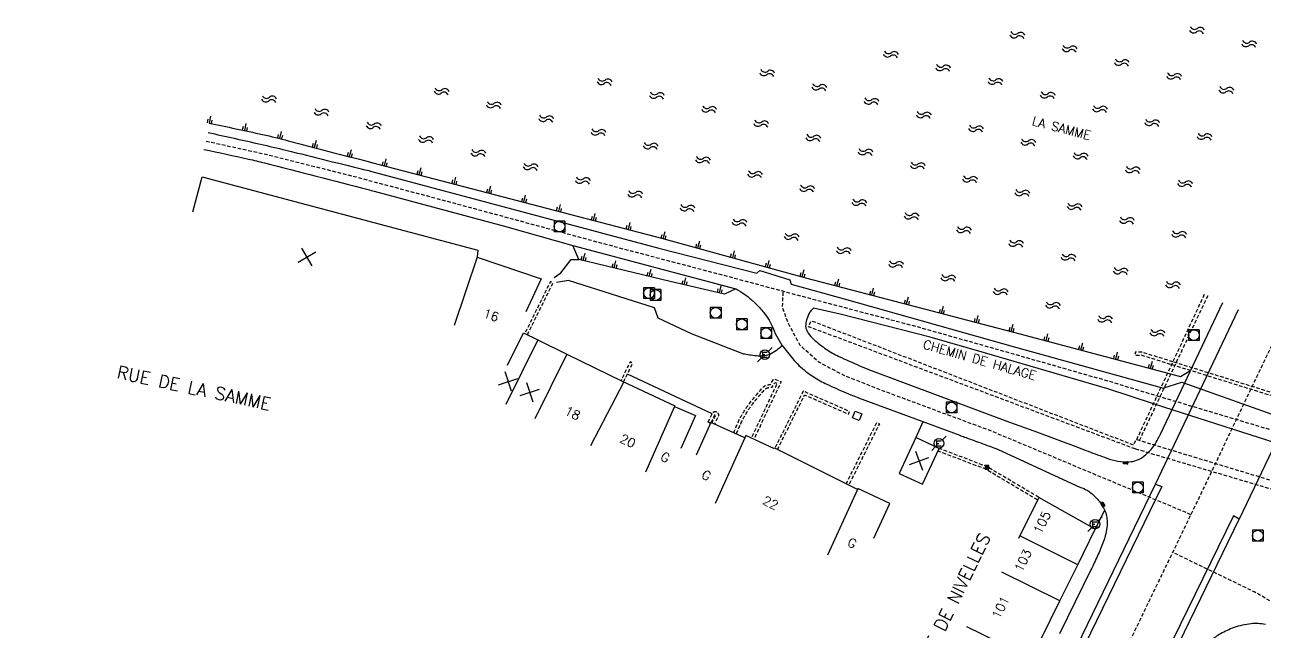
# Model space of a CAD drawing. Header units: millimetres. Extents: x 143000 to 144000, y 139000 to 140000.
# Drawn here: x 143628.2 to 143800.2, y 139306.7 to 139390.8 of the extents above; entities that cross this region are included whole.
import ezdxf
from ezdxf.enums import TextEntityAlignment as Align

# ---------------------------------------------------------------- set-up
doc = ezdxf.new("R2010")
doc.units = ezdxf.units.MM
doc.linetypes.add('DASHED', pattern=[0.75, 0.5, -0.25])
doc.layers.get('0').update_dxf_attribs({"linetype": 'CONTINUOUS'})
for name, color, linetype in [('W0001', 6, 'DASHED'), ('W0008', 7, 'CONTINUOUS'), ('W0100', 7, 'CONTINUOUS'), ('W0112', 1, 'DASHED'), ('W0211', 2, 'CONTINUOUS'), ('W0322', 7, 'CONTINUOUS'), ('W0330', 7, 'CONTINUOUS'), ('W0400', 7, 'CONTINUOUS'), ('W0420', 7, 'CONTINUOUS'), ('W0471', 7, 'CONTINUOUS'), ('W0500', 5, 'DASHED'), ('W0989', 7, 'CONTINUOUS'), ('W0991', 7, 'CONTINUOUS'), ('W1102', 7, 'CONTINUOUS')]:
    doc.layers.add(name, color=color, linetype=linetype)
doc.styles.get("Standard").update_dxf_attribs({"font": 'romans.shx', "width": 0.85})

# ---------------------------------------------------------------- blocks, each defined once
blk = doc.blocks.new('t991o')
at = {"color": 0, "linetype": 'Continuous'}
for p, q in [((-1, 1), (1, -1)), ((-1, -1), (1, 1))]:
    blk.add_line(p, q, dxfattribs=at)
blk = doc.blocks.new('t500o')
at = {"color": 0, "linetype": 'Continuous'}
for centre, start, end in [((-0.5, 0.625), 216.8699, 323.1301), ((0.5, -0.125), 36.8699, 143.1301), ((0.5, -0.625), 36.8699, 143.1301), ((-0.5, 0.125), 216.8699, 323.1301)]:
    blk.add_arc(centre, 0.625, start, end, dxfattribs=at)
blk = doc.blocks.new('T420')
for p, q in [((0.75, 0.75), (-0.75, 0.75)), ((-0.75, 0.75), (-0.75, -0.75)), ((0.75, 0.75), (0.75, -0.75)), ((0.75, -0.75), (-0.75, -0.75))]:
    blk.add_line(p, q)
blk.add_ellipse((0, 0), major_axis=(-0.53, 0.53), ratio=1, start_param=3.926991, end_param=10.210176)
blk = doc.blocks.new('T471')
for p, q in [((-0.333334, 0.333334), (-0.333334, -0.333334)), ((-0.333334, 0.333334), (0.333334, 0.333334)), ((-0.333334, 0), (0, 0)), ((0.500001, 0.500001), (1.000002, 1.000002)), ((-0.500001, -0.500001), (-1.000002, -1.000002)), ((-0.333334, -0.333334), (0.333334, -0.333334))]:
    blk.add_line(p, q)
blk.add_ellipse((0, 0), major_axis=(0.471405, 0.471405), ratio=1, start_param=5.4977871438, end_param=11.780972451)
blk = doc.blocks.new('t330o')
at = {"color": 0, "linetype": 'Continuous'}
for p, q in [((0.25, -0.25), (-0.25, 0.25)), ((-0.25, -0.25), (0.25, 0.25)), ((-0.25, 0.25), (-0.25, -0.25)), ((0.25, 0.25), (-0.25, 0.25)), ((0.25, -0.25), (0.25, 0.25)), ((-0.25, -0.25), (0.25, -0.25)), ((-0.25, -0.25), (-0.25, -0.25))]:
    blk.add_line(p, q, dxfattribs=at)
blk = doc.blocks.new('t112o')
at = {"color": 0, "linetype": 'Continuous'}
for p, q in [((-0.5, 0.5), (0.5, 0.5)), ((-0.5, -0.5), (-0.5, 0.5)), ((0.5, 0.5), (0.5, -0.5)), ((0.5, -0.5), (-0.5, -0.5))]:
    blk.add_line(p, q, dxfattribs=at)
blk = doc.blocks.new('T400')
for p, q in [((-0.15, 0.3), (0.15, 0.3)), ((-0.15, -0.25), (-0.15, 0.3)), ((-0.15, 0.15), (0.15, 0.15)), ((-0.15, 0), (0.15, 0)), ((0.15, 0.3), (0.15, -0.25)), ((-0.15, -0.15), (0.15, -0.15)), ((-0.15, -0.25), (-0.15, -0.3)), ((-0.15, -0.3), (0.15, -0.3)), ((0.15, -0.3), (0.15, -0.25))]:
    blk.add_line(p, q)
blk = doc.blocks.new('t211o')
at = {"color": 0, "linetype": 'Continuous'}
for p, q in [((-0.29, 0.5), (-0.29, 0)), ((0, 1), (0, 0)), ((0.29, 0.5), (0.29, 0))]:
    blk.add_line(p, q, dxfattribs=at)

msp = doc.modelspace()

# ---------------------------------------------------------------- linework, layer by layer
at = {"layer": 'W0001', "flags": 128}
for points in [[(143653.34, 139374.68), (143661.87, 139372.79), (143674.17, 139369.69), (143687.01, 139366.28), (143709.18, 139360.28), (143727.16, 139355.55), (143737.95, 139352.66), (143751.83, 139349), (143765.43, 139345.16), (143778.74, 139341.36), (143785.35, 139339.35)], [(143790.05, 139322.87), (143762.27, 139334.48), (143750.38, 139338.89), (143745.66, 139340.65), (143741.72, 139342.25), (143738.39, 139344.02), (143735.82, 139346.32), (143734.14, 139349.44), (143733.36, 139351.62), (143733.45, 139353.87)], [(143705.14, 139144.12), (143734.29, 139207.66), (143790.96, 139324.75), (143802.12, 139348.08), (143803.87, 139351.68)], [(143785.35, 139339.35), (143786.14, 139339.12), (143807.27, 139332.82), (143807.53, 139332.75)], [(143836.33, 139290.02), (143833.7, 139292.51), (143829.91, 139295.36), (143824.3, 139298.99), (143817.78, 139302.44), (143813.38, 139304.25), (143805.11, 139308.63), (143803, 139309.78), (143798.84, 139312.16), (143787.52, 139317.64)]]:
    msp.add_lwpolyline(points, dxfattribs=at)
at = {"layer": 'W0008', "flags": 128}
for points in [[(143653.04, 139373.52, -0.00295), (143659.23, 139372.18, -0.00817), (143661.45, 139371.65, -0.000166), (143675.83, 139367.95, -0.002783), (143676.69, 139367.72), (143694.75, 139362.85), (143704.23, 139360.19), (143726.87, 139354.16, -0.074923), (143727.22, 139354.01, -0.019583), (143728.39, 139353.21, -0.034216), (143729.52, 139352.24, -0.027463), (143730.77, 139350.88, -0.078188), (143732.05, 139348.7, 0.065925), (143733.5, 139346.08, 0.019775), (143734.96, 139344.26, 0.033742), (143735.92, 139343.3, 0.034783), (143737.68, 139341.96, 0.037295), (143739.49, 139340.96, 0.007256), (143742.2, 139339.76, 0.011708), (143743.91, 139339.08), (143757.95, 139333.88, 0.002955), (143758.63, 139333.63, -0.00123), (143760.27, 139333.03, -0.003566), (143762.68, 139332.14, -0.016319), (143763.2, 139331.93), (143774.72, 139326.66, -0.036817), (143775.63, 139326.26, -0.058009), (143776.15, 139325.9, -0.021451), (143776.98, 139325.11, -0.034066), (143777.44, 139324.56, -0.048131), (143778.04, 139323.54, -0.062426), (143778.33, 139322.67, -0.038429), (143778.42, 139321.87, -0.042027), (143778.38, 139321.13, -0.026423), (143778.16, 139319.94, -0.035212), (143777.88, 139319.07, -0.010252), (143777.08, 139317.17, -0.009927), (143776.17, 139315.23), (143771.78, 139306.34)], [(143653.64, 139375.85, -0.002324), (143660.89, 139374.24, -0.004769), (143664.42, 139373.41, -0.000098), (143675.92, 139370.57, -0.004684), (143676.16, 139370.51), (143716.19, 139359.82), (143729.78, 139356.36), (143730.21, 139356.71), (143734.37, 139355.42), (143734.55, 139354.83), (143741.93, 139352.78), (143765.71, 139346.1), (143785.89, 139340.5)], [(143733.33, 139346.33, -0.085468), (143731.59, 139345.1, -0.129868), (143730.2, 139344.84, -0.020442), (143728.29, 139345.07, -0.054825), (143727.6, 139345.26), (143720.73, 139347.96), (143716.09, 139350.13), (143715.57, 139351.55)], [(143784.83, 139338.24), (143778.5, 139340.31), (143761.4, 139345.32), (143753.83, 139347.5), (143741.37, 139350.69), (143737.67, 139351.52, 0.049063), (143737.2, 139351, 0.060039), (143736.91, 139350.49, 0.057242), (143736.59, 139349.4, 0.10202), (143736.61, 139348.75, 0.089257), (143736.93, 139348.04, 0.060267), (143737.68, 139347.18, 0.034916), (143739.43, 139345.81, 0.039252), (143741.16, 139344.82, 0.006465), (143744.06, 139343.51, 0.013792), (143745.45, 139342.95), (143764.88, 139335.68), (143768.23, 139334.49), (143774.44, 139332.17, 0.000282), (143775.79, 139331.66, 0.000147), (143778.37, 139330.7, 0.048896), (143779.91, 139330.29, 0.050354), (143781.46, 139330.2, 0.080749), (143782.5, 139330.41, 0.074479), (143783.5, 139330.97, 0.04032), (143784.53, 139331.92, 0.062399), (143785.07, 139332.66, 0.003127), (143785.61, 139333.66, 0.008287), (143785.8, 139334.04), (143794.47, 139352.29)], [(143806.89, 139331.41), (143806.85, 139331.34, -0.044994), (143805.47, 139331.64), (143786.27, 139337.77), (143784.83, 139338.24)], [(143731.41, 139221.23, 0.000005), (143728.84, 139215.66, 0.000544)], [(143800.37, 139307.64, 0.073969), (143798.38, 139307.74, 0.060707), (143796.03, 139307.21, 0.044115), (143794.13, 139306.34, 0.056385), (143792.81, 139305.38, 0.033077), (143791.17, 139303.66, 0.061755), (143790.48, 139302.59), (143785.59, 139292.43), (143775.91, 139272.53), (143769.93, 139260.15), (143769.61, 139260.25), (143765.54, 139251.96), (143762.64, 139245.92), (143763.21, 139245.6), (143761.29, 139241.16), (143760.54, 139241.5), (143755.97, 139232.31), (143745, 139210.12), (143732.69, 139184.48), (143726.78, 139172.32), (143718.08, 139154.54), (143712.64, 139143.2), (143710.53, 139140.82)]]:
    msp.add_lwpolyline(points, format="xyb", dxfattribs=at)
for points in [[(143715.57, 139351.55), (143703.66, 139355.36), (143701.99, 139355.07)], [(143785.11, 139327.11), (143796.66, 139351.31)], [(143807.58, 139344.85), (143796.76, 139322.25)], [(143723.59, 139336.84), (143711.83, 139342.37)], [(143785.89, 139340.5), (143786.12, 139340.43), (143788.78, 139341.24), (143807.67, 139334.56), (143807.38, 139333.89), (143807.98, 139333.7)], [(143752.84, 139335.76), (143751.87, 139333.56)], [(143707.76, 139166.45), (143716.38, 139184.19), (143717.62, 139186.9), (143726.89, 139206.78), (143734.37, 139222.36), (143748.87, 139252.44), (143757.62, 139270.63), (143763.7, 139283.13), (143772.04, 139300.11), (143785.11, 139327.11), (143785.99, 139326.78), (143772.84, 139299.71), (143764.57, 139282.77), (143758.46, 139270.29), (143749.7, 139252.07), (143735.2, 139221.91), (143727.83, 139206.39), (143718.53, 139186.49), (143717.22, 139183.67), (143709.21, 139165.89), (143700.62, 139146.62)], [(143710.6, 139141), (143716.98, 139155.16), (143725.17, 139173.19), (143730.77, 139185.31), (143742.52, 139210.31), (143753.73, 139233.59), (143762.92, 139252.57), (143783.06, 139294.06), (143796.76, 139322.25), (143795.93, 139322.72), (143782.18, 139294.58), (143761.88, 139252.81), (143752.84, 139234.11), (143741.55, 139210.71), (143729.82, 139185.63), (143724.23, 139173.46), (143716.14, 139155.62), (143709.67, 139141.62)], [(143776.77, 139320.88), (143778.05, 139323.42)]]:
    msp.add_lwpolyline(points, dxfattribs=at)
at = {"layer": 'W0100', "flags": 128}
for points in [[(143651.53, 139364.87), (143652.82, 139369.7), (143691.06, 139359.53), (143690.99, 139358.58), (143699.87, 139355.56), (143697.74, 139351)], [(143695.2, 139343.6), (143697.42, 139348.08), (143699.39, 139347.1), (143703.41, 139345.11), (143711.11, 139341.38), (143718.4, 139337.96), (143718.36, 139337.89), (143721.26, 139336.61), (143719.24, 139332.03)], [(143746.04, 139319.61), (143748.23, 139324.44), (143743.82, 139326.51), (143743.74, 139326.35), (143732.29, 139332.07), (143732.25, 139331.99), (143728.28, 139333.87), (143728.13, 139333.54), (143723.42, 139335.67), (143721.35, 139331.12)], [(143751.55, 139290.1), (143749.37, 139285.6), (143757.76, 139281.54), (143760.52, 139287.77), (143767.93, 139302.93), (143771.86, 139310.92), (143774.34, 139315.92), (143776.77, 139320.88), (143768.93, 139325.27), (143766.11, 139319.58)]]:
    msp.add_lwpolyline(points, dxfattribs=at)
msp.add_lwpolyline([(143752.8, 139327.08), (143755.11, 139332.05), (143751.87, 139333.56), (143749.55, 139328.59)], close=True, dxfattribs=at)
at = {"layer": 'W0112', "flags": 128}
for points in [[(143697.94, 139347.82), (143701.5, 139355), (143701.14, 139355.18), (143697.58, 139348)], [(143782.52, 139333.28), (143792.01, 139353.61)], [(143782.9, 139333.16), (143792.47, 139353.39)], [(143782.33, 139331.98), (143750.38, 139343.91), (143736.96, 139348.93), (143737.34, 139349.77), (143782.09, 139332.54), (143782.44, 139333.3), (143782.52, 139333.28)], [(143787.55, 139344.06), (143783.2, 139345.41), (143782.28, 139345.4), (143782.29, 139345), (143783.14, 139345.01), (143783.14, 139345.01)], [(143783.14, 139345.01), (143787.38, 139343.69)], [(143711.3, 139341.28), (143712.56, 139343.86), (143712.2, 139344.04), (143710.94, 139341.46)], [(143787.38, 139343.69), (143809.47, 139336.83)], [(143809.64, 139337.19), (143787.55, 139344.06)], [(143732.65, 139331.89), (143736.42, 139339.47), (143742.5, 139336.81), (143742.66, 139337.18), (143736.23, 139339.99), (143732.29, 139332.07)], [(143742.19, 139327.13), (143746.44, 139335.64), (143746.8, 139335.47), (143742.54, 139326.95)], [(143782.52, 139333.28), (143804.61, 139326.6)], [(143768.75, 139324.91), (143761.56, 139329.17), (143754.94, 139331.68)], [(143768.93, 139325.27), (143761.73, 139329.53), (143755.11, 139332.05)], [(143803.72, 139325.66), (143782.33, 139331.98)]]:
    msp.add_lwpolyline(points, dxfattribs=at)
for points in [[(143726.6, 139334.23, -0.034541), (143727.59, 139336.46, -0.041076), (143728.69, 139338.18, -0.019378), (143730.53, 139340.41, -0.090689), (143731.02, 139340.8, -0.073534), (143731.19, 139340.85, -0.025731), (143731.69, 139340.92), (143732.14, 139341.71), (143733.16, 139341.3), (143729.39, 139333.35)], [(143726.97, 139334.07, -0.034035), (143727.95, 139336.27, -0.041076), (143729.01, 139337.94, -0.019378), (143730.83, 139340.15, -0.090689), (143731.21, 139340.44, -0.073534), (143731.26, 139340.46, -0.037173), (143731.93, 139340.54), (143732.31, 139341.21), (143732.61, 139341.09), (143729.03, 139333.52)], [(143723.04, 139335.73), (143723.55, 139336.75, -0.159187), (143723.66, 139337.02, -0.171593), (143723.9, 139337.16, -0.126541), (143724.18, 139337.14, -0.163929), (143724.35, 139337.01, -0.098796), (143724.47, 139336.74, -0.165043), (143724.45, 139336.56), (143723.91, 139335.45)], [(143723.45, 139335.66), (143723.96, 139336.68, -0.320601), (143723.97, 139336.76, -0.171593), (143723.97, 139336.77, -0.09751), (143724.04, 139336.77, -0.058212), (143724.07, 139336.69), (143723.55, 139335.62)]]:
    msp.add_lwpolyline(points, format="xyb", dxfattribs=at)
at = {"layer": 'W0211', "flags": 128}
msp.add_lwpolyline([(143653.76, 139377.15, -0.004541), (143661.2, 139375.58, -0.009435), (143664.75, 139374.72, -0.000001), (143676.03, 139371.77, -0.000013), (143676.49, 139371.65), (143716.54, 139361.19), (143736.71, 139355.65), (143766.3, 139347.93), (143788.6, 139342.04), (143789.97, 139342.85)], format="xyb", dxfattribs=at)
msp.add_lwpolyline([(143726.87, 139354.16), (143725.31, 139353.45), (143717.74, 139355.2), (143705.1, 139358.25), (143704.23, 139360.19)], dxfattribs=at)
at = {"layer": 'W0322', "flags": 128}
for points in [[(143701.64, 139355.74), (143702.59, 139356.38), (143704, 139358.23), (143705.1, 139358.25)], [(143722.97, 139335.77), (143723.37, 139335.57)]]:
    msp.add_lwpolyline(points, dxfattribs=at)
at = {"layer": 'W1102', "flags": 128}
for points in [[(143690.99, 139358.58), (143687.77, 139349.12)], [(143699.39, 139347.1), (143694.95, 139338.15)], [(143703.41, 139345.11), (143699, 139336.14)], [(143711.31, 139341.29), (143706.72, 139332.4)], [(143718.36, 139337.89), (143714.33, 139328.74)], [(143728.13, 139333.54), (143723.99, 139324.43)], [(143743.74, 139326.35), (143739.6, 139317.25)], [(143774.34, 139315.92), (143766.28, 139319.92)], [(143771.86, 139310.92), (143763.79, 139314.92)], [(143767.93, 139302.93), (143758.95, 139307.33)]]:
    msp.add_lwpolyline(points, dxfattribs=at)

# ---------------------------------------------------------------- block references
at = {"layer": 'W0112', "rotation": 157.830761280913}
msp.add_blockref('t112o', (143743.71, 139336.59), dxfattribs=at)
at = {"layer": 'W0211'}
for p, rotation in [((143653.76, 139377.15), 348.5639854654567), ((143658.66, 139376.13), 347.8792793668187), ((143663.53, 139375.03), 346.1043889522476), ((143668.37, 139373.77), 345.3608761150633), ((143673.21, 139372.51), 345.3608255435972), ((143678.05, 139371.25), 345.3578962237935), ((143682.89, 139369.98), 345.3578962237935), ((143687.72, 139368.72), 345.3578962237935), ((143692.56, 139367.46), 345.3578962237935), ((143697.4, 139366.19), 345.3578962237935), ((143702.24, 139364.93), 345.3578962237935), ((143707.07, 139363.66), 345.3578962237935), ((143711.91, 139362.4), 345.3578962237935), ((143716.75, 139361.13), 344.6326640778912), ((143721.57, 139359.81), 344.6326640778912), ((143705.66, 139358.11), 346.4347485579162), ((143709.96, 139357.08), 346.4347485579201), ((143726.39, 139358.48), 344.6326640778912), ((143731.21, 139357.16), 344.6326640778868), ((143714.82, 139355.9), 346.4347485579039), ((143736.03, 139355.83), 344.6326640778868), ((143719.68, 139354.75), 346.9769324652003), ((143724.56, 139353.62), 346.9769324651841), ((143740.87, 139354.56), 345.3771667431515), ((143745.7, 139353.3), 345.3771667431515), ((143750.54, 139352.04), 345.3771667431515), ((143755.38, 139350.78), 345.3771667431473), ((143760.22, 139349.51), 345.3771667431312), ((143765.05, 139348.25), 345.3771667431312), ((143769.89, 139346.98), 345.2106658934186), ((143774.72, 139345.7), 345.2106658934144), ((143779.56, 139344.43), 345.2106658934186), ((143784.39, 139343.15), 345.2106658934144)]:
    msp.add_blockref('t211o', p, dxfattribs=dict(at, rotation=rotation))
at = {"layer": 'W0330'}
msp.add_blockref('t330o', (143761.73, 139329.42), dxfattribs=at)
at = {"layer": 'W0400'}
for p, rotation in [((143780.98, 139330.05), 88.81693904280344), ((143777.82, 139324.26), 211.9305109876257)]:
    msp.add_blockref('T400', p, dxfattribs=dict(at, rotation=rotation))
at = {"layer": 'W0420'}
for p in [(143702.39, 139362.82), (143714.82, 139353.59), (143715.73, 139353.32), (143724.08, 139350.86), (143727.7, 139349.26), (143731.08, 139348.03), (143790.45, 139347.77), (143756.81, 139337.73), (143782.67, 139326.63), (143799.32, 139319.96)]:
    msp.add_blockref('T420', p, dxfattribs=at)
at = {"layer": 'W0471'}
for p in [(143730.9, 139345.06), (143755.06, 139332.76), (143776.72, 139321.55)]:
    msp.add_blockref('T471', p, dxfattribs=at)
at = {"layer": 'W0500'}
for p, rotation in [((143790.87, 139390.05), 345.210665901667), ((143765.95, 139389.36), 345.3771667344873), ((143748.4, 139386.7), 345.3771667358442), ((143773.2, 139387.47), 345.3771667344873), ((143798.12, 139388.14), 345.210665901667), ((143755.65, 139384.81), 345.3771667358442), ((143780.46, 139385.56), 345.2106658992114), ((143731.23, 139384.12), 344.6326640856841), ((143787.71, 139383.65), 345.2106658992114), ((143686.04, 139381.56), 345.3578962254142), ((143708.66, 139382.89), 345.3578962241893), ((143738.46, 139382.13), 344.6326640856841), ((143762.91, 139382.92), 345.3771667358442), ((143794.96, 139381.73), 345.2106658992114), ((143662.09, 139380.5), 347.5489905898961), ((143693.29, 139379.67), 345.3578962254142), ((143715.92, 139380.99), 345.3578962241893), ((143745.7, 139380.17), 345.3771667414359), ((143770.17, 139381.02), 345.3771667358442), ((143669.37, 139378.68), 345.3608550053471), ((143723.17, 139379.07), 344.632664083201), ((143752.96, 139378.28), 345.3771667414359), ((143777.42, 139379.12), 345.2106658956823), ((143676.62, 139376.79), 345.3608550053471), ((143700.55, 139377.77), 345.3578962254142), ((143730.4, 139377.09), 344.632664083201), ((143760.22, 139376.38), 345.3771667414359), ((143784.67, 139377.21), 345.2106658956823), ((143683.88, 139374.89), 345.3578962241867), ((143707.81, 139375.88), 345.3578962254142), ((143737.63, 139375.1), 344.632664083201), ((143767.47, 139374.49), 345.3771667414359), ((143791.93, 139375.29), 345.2106658956823), ((143691.14, 139373), 345.3578962241867), ((143715.06, 139373.98), 345.3578962254142), ((143744.88, 139373.15), 345.3771667373947), ((143698.39, 139371.1), 345.3578962241867), ((143722.31, 139372.05), 344.6326640778839), ((143752.13, 139371.26), 345.3771667373947), ((143774.73, 139372.59), 345.2106658888609), ((143729.54, 139370.06), 344.6326640778839), ((143759.39, 139369.37), 345.3771667373947), ((143781.98, 139370.68), 345.2106658888609), ((143705.65, 139369.2), 345.3578962241867), ((143736.77, 139368.07), 344.6326640778839), ((143789.23, 139368.76), 345.2106658888609), ((143712.91, 139367.31), 345.3578962241867), ((143744.02, 139366.14), 345.3771667417064), ((143766.65, 139367.47), 345.3771667373947), ((143720.16, 139365.38), 344.6326640800212), ((143751.28, 139364.25), 345.3771667417064), ((143773.9, 139365.57), 345.2106658952933), ((143727.39, 139363.4), 344.6326640800212), ((143781.15, 139363.66), 345.2106658952933), ((143734.62, 139361.41), 344.6326640800212), ((143758.54, 139362.35), 345.3771667417064), ((143788.41, 139361.74), 345.2106658952933), ((143741.86, 139359.47), 345.3771667483988), ((143765.79, 139360.46), 345.3771667417064), ((143749.12, 139357.58), 345.3771667483988), ((143773.05, 139358.56), 345.2106658923561), ((143756.38, 139355.68), 345.3771667483988), ((143780.3, 139356.64), 345.2106658923561), ((143787.55, 139354.73), 345.2106658923561), ((143763.64, 139353.79), 345.3771667483988), ((143770.89, 139351.89), 345.2106658837576), ((143778.14, 139349.97), 345.2106658837576), ((143785.39, 139348.06), 345.2106658837576)]:
    msp.add_blockref('t500o', p, dxfattribs=dict(at, rotation=rotation))
at = {"layer": 'W0991'}
for p, rotation in [((143667.34, 139358.6), 75.10027006515192), ((143695.29, 139341.32), 63.62451878691593), ((143698.3, 139339.83), 63.62451878691593), ((143752.33, 139330.32), 65.02014855949405)]:
    msp.add_blockref('t991o', p, dxfattribs=dict(at, rotation=rotation))

# ---------------------------------------------------------------- texts
at = {"layer": 'W0500'}
msp.add_text('LA SAMME', height=1.25, rotation=345.3265, dxfattribs=at).set_placement((143772.09, 139376.46), align=Align.MIDDLE)
at = {"layer": 'W0989'}
for s, height, rotation, p in [('CHEMIN DE HALAGE', 1.25, 344.1123, (143760.72, 139344.33)), ('RUE DE LA SAMME', 1.75, 347.9785, (143651.67, 139340.43)), ('CHAUSSEE DE NIVELLES', 1.75, 64.0271, (143755.37, 139307.58))]:
    msp.add_text(s, height=height, rotation=rotation, dxfattribs=at).set_placement(p, align=Align.MIDDLE)
at = {"layer": 'W0991'}
for s, rotation, p in [('16', 341.1942, (143692.91, 139350.53)), ('18', 334.1247, (143704.21, 139336.94)), ('20', 334.1247, (143711.89, 139333.1)), ('G', 334.1247, (143717.08, 139330.83)), ('G', 333.5777, (143722.78, 139328.33)), ('22', 333.5777, (143731.7, 139324.51)), ('105', 63.8627, (143769.38, 139321.79)), ('G', 333.5777, (143743.01, 139318.92)), ('103', 63.8627, (143766.73, 139316.51)), ('101', 63.8627, (143763.61, 139310.01))]:
    msp.add_text(s, height=1.25, rotation=rotation, dxfattribs=at).set_placement(p, align=Align.MIDDLE)

doc.saveas('drawing.dxf')
